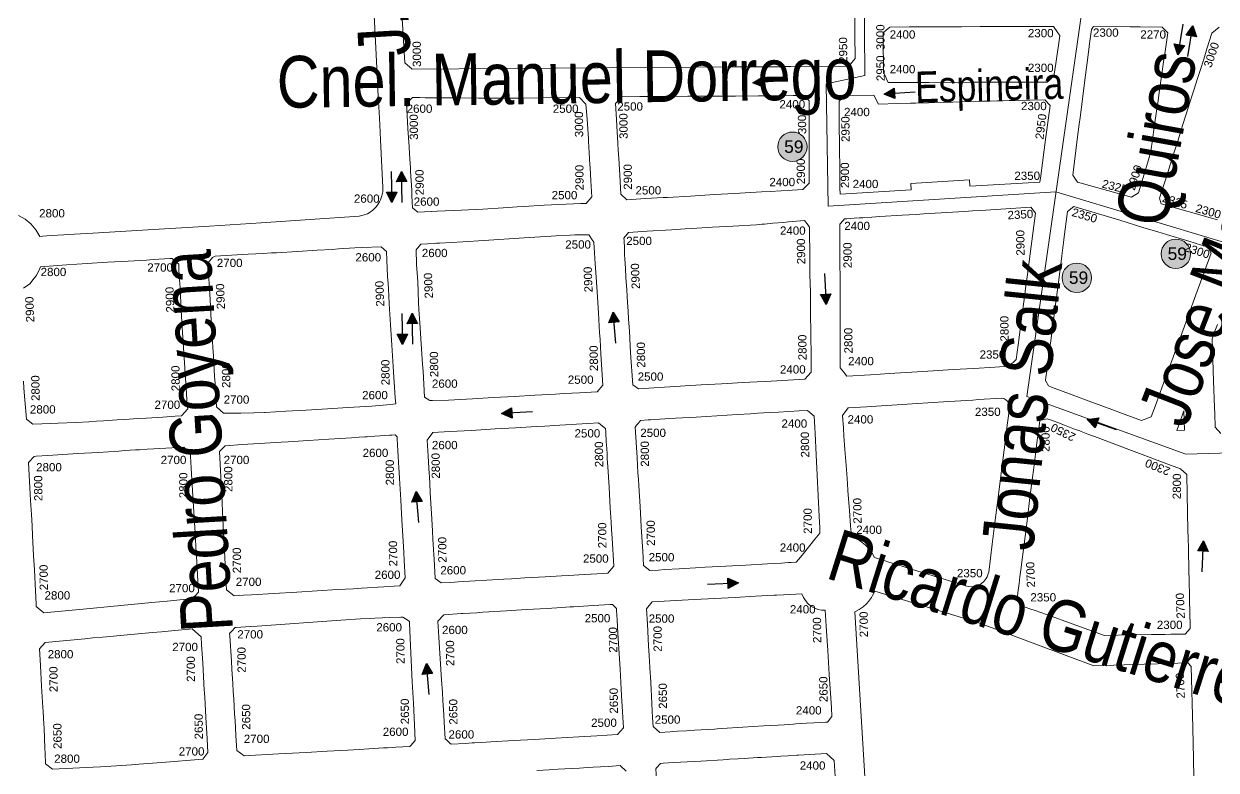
# Model space of a CAD drawing. Header units: millimetres. Extents: x 11558 to 23675, y 49449 to 61482.
# Drawn here: x 18249 to 18825, y 56551 to 56912 of the extents above; entities that cross this region are included whole.
import ezdxf

# ---------------------------------------------------------------- set-up
doc = ezdxf.new("R2010")
doc.units = ezdxf.units.MM
for name, color, linetype in [('0. plano base - nombres calles', 22, 'Continuous'), ('0. Plano Base - PLANO', 254, 'Continuous'), ('0. Plano base - sentido calles', 253, 'Continuous'), ('7. puesta en valor CC la lucila', 212, 'Continuous'), ('numeración', 7, 'Continuous')]:
    doc.layers.add(name, color=color, linetype=linetype)
for name, color, linetype, true_color in [('Linea 59 Por Barrio Golf IDA', 7, 'Continuous', 0x007038), ('Linea 59 Por Barrio Golf VUELTA', 7, 'Continuous', 0xffd147), ('Linea 59 Por la Lucila IDA', 7, 'Continuous', 0x007038), ('Linea 59 Por la Lucila VUELTA', 7, 'Continuous', 0xffc20a)]:
    doc.layers.add(name, color=color, linetype=linetype, true_color=true_color)
doc.layers.get('7. puesta en valor CC la lucila').off()
doc.styles.get("Standard").update_dxf_attribs({"font": 'arial.ttf'})

# ---------------------------------------------------------------- blocks, each defined once
blk = doc.blocks.new('MANZANAS')
at = {"layer": '0. Plano Base - PLANO', "color": 0, "linetype": 'Continuous', "lineweight": 5}
for points in [[(5637669.23, 6180247.37), (5637641.52, 6180241.75), (5637639.56, 6180243.89), (5637639.03, 6180246.93), (5637637.72, 6180254.5), (5637636.32, 6180262.57), (5637635.42, 6180267.73), (5637634.71, 6180271.85), (5637633.19, 6180280.57), (5637631.67, 6180289.35), (5637630.72, 6180294.8), (5637630.13, 6180298.21), (5637629.29, 6180303.04), (5637628.5, 6180307.56), (5637627.52, 6180313.23), (5637627.02, 6180316.08), (5637626.62, 6180318.41), (5637625.27, 6180326.21), (5637627.02, 6180330.34)], [(5637456.16, 6180277.39), (5637472.45, 6180246.21), (5637477.84, 6180235.9), (5637476.95, 6180231.12), (5637452.08, 6180218), (5637448.68, 6180216.23), (5637448.54, 6180216.15), (5637435.02, 6180209.02), (5637429.39, 6180206.05), (5637369.82, 6180174.6), (5637290.33, 6180132.66), (5637285.79, 6180133.67), (5637252.71, 6180189)], [(5637718.23, 6180156.55), (5637714.42, 6180158.05), (5637711.26, 6180163.63), (5637709.72, 6180166.35), (5637703.4, 6180177.53), (5637693.35, 6180195.28), (5637692.92, 6180199.16), (5637692.55, 6180202.51)], [(5637239.42, 6180185.75), (5637274.91, 6180125.25), (5637281.93, 6180113.27), (5637285.82, 6180106.65), (5637287.1, 6180104.47), (5637292.51, 6180095.25), (5637304.14, 6180075.42), (5637305.03, 6180073.54), (5637305.63, 6180071.54), (5637305.91, 6180069.48), (5637305.93, 6180068.44), (5637305.73, 6180066.37), (5637305.51, 6180065.35), (5637304.84, 6180063.38), (5637303.88, 6180061.53), (5637303.3, 6180060.67), (5637301.94, 6180059.09), (5637300.36, 6180057.74), (5637259.79, 6180033.07), (5637238.39, 6180020.08), (5637212.83, 6180004.82), (5637210.62, 6180003.51), (5637189.89, 6179991.13), (5637187.34, 6179989.6), (5637179.84, 6179985.13), (5637177.85, 6179983.94), (5637172.76, 6179980.9), (5637170.75, 6179979.7), (5637169.15, 6179978.75), (5637167.87, 6179977.98), (5637164.77, 6179979.95), (5637162.43, 6179980.89), (5637161.35, 6179981.33), (5637157.75, 6179982.05), (5637154.07, 6179982.11)], [(5637665.19, 6179891.37), (5637601.01, 6179998.54), (5637602.35, 6180000.52), (5637602.93, 6180001.57), (5637603.44, 6180002.65), (5637604.25, 6180004.89), (5637604.55, 6180006.05), (5637604.92, 6180008.41), (5637605, 6180009.6), (5637604.93, 6180011.99), (5637656.12, 6180021.38), (5637715.51, 6180028.77), (5637736.65, 6180040.61), (5637742.36, 6180043.81), (5637755.16, 6180050.98), (5637757.43, 6180050.09), (5637771.72, 6180024.19), (5637778.99, 6180011.01), (5637783.38, 6180003.05)], [(5637172.49, 6179952.2), (5637174.15, 6179955.47), (5637174.79, 6179958.72), (5637174.83, 6179958.95), (5637175.03, 6179959.95), (5637175.09, 6179960.66), (5637175.23, 6179962.31), (5637175.04, 6179965.07), (5637185.64, 6179971.69), (5637194.21, 6179976.85), (5637202.75, 6179981.96), (5637211.27, 6179987.05), (5637218.93, 6179991.63), (5637221.73, 6179993.3), (5637228.82, 6179997.54), (5637229.56, 6179997.98), (5637233.67, 6179996.98), (5637234.99, 6179994.75), (5637236.32, 6179992.49), (5637237.72, 6179990.11), (5637238.17, 6179989.34), (5637241.39, 6179983.88), (5637246.53, 6179975.28), (5637251.77, 6179966.57), (5637256.87, 6179958.08), (5637261.92, 6179949.68), (5637264.39, 6179945.6), (5637268.8, 6179938.29), (5637269.78, 6179936.95), (5637268.71, 6179932.64), (5637265.97, 6179930.99), (5637260.89, 6179927.93), (5637253.96, 6179923.75), (5637250.54, 6179921.7), (5637245.19, 6179918.47), (5637242.03, 6179916.56), (5637236.28, 6179913.1), (5637233.38, 6179911.35), (5637230.23, 6179909.46), (5637224.83, 6179906.23), (5637217.45, 6179901.99), (5637214.39, 6179900.24), (5637206.76, 6179895.87), (5637202.87, 6179896.69), (5637194.95, 6179909.36), (5637193.16, 6179912.29)], [(5637554.56, 6179880.37), (5637550.62, 6179886.96), (5637550.76, 6179887.57), (5637551.4, 6179890.34), (5637552.53, 6179891.01), (5637556.97, 6179893.67), (5637559.68, 6179895.29), (5637568.23, 6179900.4), (5637577.53, 6179905.96), (5637579.19, 6179906.95), (5637580.1, 6179907.49), (5637583.72, 6179909.65), (5637586.23, 6179911.16), (5637591.69, 6179914.42), (5637593.37, 6179915.43), (5637595.48, 6179916.69), (5637599.91, 6179919.33), (5637601.46, 6179920.26), (5637604.27, 6179921.94), (5637608.11, 6179924.24), (5637608.73, 6179924.61), (5637620.35, 6179931.55), (5637625.28, 6179930.38), (5637635.83, 6179912.64)], [(5637499.94, 6179859.78), (5637505.1, 6179862.85), (5637508.87, 6179865.09), (5637511.6, 6179866.72), (5637517.74, 6179870.36), (5637521.07, 6179872.35), (5637523.4, 6179873.73), (5637526.5, 6179875.57), (5637529.75, 6179877.51), (5637534.67, 6179880.44), (5637538.52, 6179879.38)]]:
    blk.add_lwpolyline(points, dxfattribs=at)
for points in [[(5637627.33, 6180238.03), (5637600.83, 6180232.4), (5637597.2, 6180234.29), (5637590.76, 6180251.85), (5637588.62, 6180257.69), (5637587.54, 6180260.65), (5637584.47, 6180269.02), (5637581.29, 6180277.69), (5637578.31, 6180285.82), (5637576.14, 6180291.75), (5637575.13, 6180294.49), (5637572.77, 6180300.93), (5637573, 6180302.71), (5637588.76, 6180310.69), (5637593.13, 6180312.91), (5637602.64, 6180317.73), (5637606.23, 6180316.52), (5637609.6, 6180306.88), (5637610.52, 6180304.25), (5637612.47, 6180298.68), (5637615.49, 6180290.04), (5637617.11, 6180285.41), (5637618.51, 6180281.43), (5637621.45, 6180273.02), (5637623.5, 6180267.17), (5637625.28, 6180262.07), (5637625.56, 6180261.28), (5637626.23, 6180257.81), (5637629.38, 6180241.47)], [(5637515.01, 6180242.15), (5637497.47, 6180232.97), (5637493.15, 6180236.34), (5637491.3, 6180239.81), (5637487.09, 6180247.7), (5637484.21, 6180253.09), (5637484.92, 6180254.92), (5637485.74, 6180257.04), (5637494.07, 6180261.42), (5637497.39, 6180263.16), (5637500.5, 6180264.79), (5637508.52, 6180269.01), (5637513.77, 6180271.76), (5637516.51, 6180273.2), (5637524.44, 6180277.37), (5637532.28, 6180281.49), (5637535.45, 6180283.15), (5637538.6, 6180284.81), (5637540.08, 6180285.58), (5637545.88, 6180288.63), (5637547.37, 6180289.41), (5637555.75, 6180293.81), (5637557.34, 6180292.99), (5637557.51, 6180292.91), (5637559.13, 6180292.07), (5637560.64, 6180291.28), (5637562.18, 6180286.72), (5637563.16, 6180283.84), (5637564.98, 6180278.45), (5637566.96, 6180272.59), (5637566.71, 6180271.88), (5637566.25, 6180270.58), (5637565.55, 6180268.6), (5637550.87, 6180260.92), (5637538.02, 6180254.19), (5637535.23, 6180252.73), (5637532.77, 6180251.45)], [(5637582.23, 6180222.61), (5637555.58, 6180206.64), (5637553.94, 6180209.34), (5637529.6, 6180194.61), (5637531.16, 6180192), (5637504.1, 6180175.78), (5637501.65, 6180174.31), (5637500.18, 6180177.06), (5637498.69, 6180179.85), (5637495.17, 6180186.45), (5637491.83, 6180192.72), (5637488.86, 6180198.28), (5637487.53, 6180200.77), (5637484.74, 6180206), (5637483.27, 6180208.75), (5637480.51, 6180213.94), (5637481.29, 6180216.64), (5637481.61, 6180217.71), (5637494.04, 6180224.29), (5637498.07, 6180221.53), (5637506.08, 6180225.97), (5637511.55, 6180228.99), (5637513.73, 6180230.2), (5637519.27, 6180233.26), (5637521.8, 6180234.66), (5637529.5, 6180238.92), (5637537.01, 6180243.08), (5637542.55, 6180246.14), (5637545.35, 6180247.69), (5637548.4, 6180249.38), (5637550.72, 6180250.66), (5637553.38, 6180252.14), (5637555.89, 6180253.52), (5637568.41, 6180260.44), (5637571.95, 6180259.21), (5637574.03, 6180253.48), (5637577.19, 6180244.74), (5637583.66, 6180226.89), (5637584.68, 6180224.08)], [(5637635.29, 6180138.81), (5637633.72, 6180138.62), (5637631.28, 6180140.25), (5637630.72, 6180141.77), (5637629.78, 6180144.35), (5637628.51, 6180147.83), (5637625.04, 6180157.31), (5637622.47, 6180164.35), (5637621.66, 6180166.59), (5637618.16, 6180176.17), (5637614.81, 6180185.33), (5637611.36, 6180194.77), (5637610.44, 6180197.29), (5637607.79, 6180204.56), (5637606.82, 6180207.22), (5637603.02, 6180217.61), (5637604.59, 6180221.2), (5637627.43, 6180225.46), (5637638.93, 6180227.6), (5637646.35, 6180228.98), (5637650.64, 6180229.78), (5637661.71, 6180231.85), (5637671.16, 6180233.61), (5637673.95, 6180231.69), (5637676.67, 6180210.53), (5637679.21, 6180190.73), (5637680.45, 6180181.11), (5637680.82, 6180178.18), (5637681.74, 6180171.02), (5637683.32, 6180158.7), (5637683.75, 6180155.39), (5637684.68, 6180148.18), (5637681.34, 6180144.43), (5637672.39, 6180143.34), (5637666.24, 6180142.58), (5637655.95, 6180141.33), (5637645.88, 6180140.1)], [(5637419.16, 6180129.05), (5637411.5, 6180124.48), (5637407.68, 6180125.48), (5637402.91, 6180133.46), (5637398.72, 6180140.48), (5637396.8, 6180143.68), (5637395, 6180146.7), (5637390.77, 6180153.77), (5637389.05, 6180156.66), (5637385.12, 6180163.23), (5637386.42, 6180167.53), (5637394.03, 6180171.54), (5637404.03, 6180176.82), (5637414.59, 6180182.39), (5637424.56, 6180187.64), (5637434.9, 6180193.1), (5637444.86, 6180198.35), (5637449.35, 6180200.72), (5637450.61, 6180201.38), (5637454.56, 6180203.46), (5637455.71, 6180204.07), (5637459.66, 6180206.15), (5637464.23, 6180208.56), (5637467.61, 6180207.54), (5637472.04, 6180198.95), (5637477.2, 6180188.95), (5637478.41, 6180186.61), (5637480.55, 6180182.49), (5637482.33, 6180179.08), (5637485.93, 6180172.16), (5637484.64, 6180168.02), (5637480.17, 6180165.36), (5637471.01, 6180159.91), (5637467.47, 6180157.8), (5637456.23, 6180151.11), (5637447.87, 6180146.14), (5637438.01, 6180140.26), (5637428.39, 6180134.54), (5637426.61, 6180133.48)], [(5637554.96, 6180103.79), (5637545.08, 6180097.87), (5637542.65, 6180098.99), (5637540.42, 6180100.01), (5637536.41, 6180107.68), (5637530.33, 6180119.3), (5637528, 6180123.76), (5637525.73, 6180128.09), (5637521.05, 6180137.03), (5637516.39, 6180145.92), (5637513.45, 6180151.56), (5637511.74, 6180154.82), (5637508.26, 6180161.46), (5637508.81, 6180163.74), (5637509.06, 6180164.77), (5637509.97, 6180165.32), (5637513.08, 6180167.19), (5637515.32, 6180168.53), (5637516.65, 6180169.33), (5637520.43, 6180171.6), (5637523.73, 6180173.58), (5637533.03, 6180179.18), (5637538.77, 6180182.62), (5637541.84, 6180184.47), (5637558.9, 6180194.72), (5637562.14, 6180196.66), (5637567.75, 6180200.04), (5637576.05, 6180205.03), (5637586.31, 6180211.19), (5637589.74, 6180209.8), (5637596.5, 6180191.07), (5637599.9, 6180181.64), (5637601.78, 6180176.42), (5637603.63, 6180171.31), (5637607.19, 6180161.42), (5637610.29, 6180152.84), (5637613.94, 6180142.73), (5637612.5, 6180138.29), (5637606.56, 6180134.73), (5637597.81, 6180129.48), (5637589.16, 6180124.3), (5637580.87, 6180119.33), (5637572.09, 6180114.06), (5637562.7, 6180108.43), (5637558.97, 6180106.2)], [(5637327.36, 6180074.18), (5637324.67, 6180072.61), (5637321.27, 6180073.27), (5637318.43, 6180078.28), (5637317.21, 6180080.45), (5637314.75, 6180084.64), (5637312.5, 6180088.36), (5637311.59, 6180089.87), (5637308.17, 6180095.53), (5637306.22, 6180098.76), (5637301.8, 6180106.08), (5637300.05, 6180108.99), (5637295.64, 6180116.59), (5637296.83, 6180120.47), (5637300.03, 6180122.13), (5637302.2, 6180123.24), (5637305.43, 6180124.9), (5637308.24, 6180126.34), (5637313.63, 6180129.06), (5637316.38, 6180130.44), (5637325.24, 6180135.01), (5637328.27, 6180136.58), (5637331.11, 6180138.05), (5637333.83, 6180139.46), (5637342.86, 6180144.15), (5637352.05, 6180149.05), (5637368.42, 6180157.81), (5637372.55, 6180156.35), (5637376.43, 6180150.19), (5637377.72, 6180148.13), (5637381.41, 6180141.98), (5637382.42, 6180140.29), (5637383.04, 6180139.25), (5637383.65, 6180138.23), (5637384.67, 6180136.53), (5637386.56, 6180133.37), (5637387.66, 6180131.54), (5637388.65, 6180129.89), (5637391.81, 6180124.62), (5637395.79, 6180117.98), (5637394.85, 6180113.84), (5637392.56, 6180112.51), (5637377.2, 6180103.63), (5637368.86, 6180098.66), (5637366.04, 6180096.97), (5637360.28, 6180093.49), (5637351.73, 6180088.34), (5637342.94, 6180083.2), (5637332.76, 6180077.3), (5637330.28, 6180075.87)], [(5637697.33, 6180158.11), (5637701.91, 6180149.92), (5637698.62, 6180148.08)], [(5637475.86, 6180056.49), (5637458.6, 6180045.96), (5637455.2, 6180046.41), (5637447.15, 6180059.61), (5637441.84, 6180068.63), (5637438.73, 6180073.78), (5637436.81, 6180076.95), (5637434.66, 6180080.49), (5637431.49, 6180085.75), (5637428.34, 6180090.99), (5637426.1, 6180094.72), (5637423.77, 6180098.6), (5637422.76, 6180100.37), (5637421.21, 6180103.09), (5637419.37, 6180106.3), (5637419.31, 6180106.42), (5637418.78, 6180107.34), (5637419.44, 6180110.84), (5637427.23, 6180115.5), (5637437.36, 6180121.57), (5637442.94, 6180124.91), (5637445.67, 6180126.54), (5637454.39, 6180131.75), (5637462.73, 6180136.72), (5637472.6, 6180142.63), (5637474.76, 6180144), (5637475.85, 6180144.69), (5637479.38, 6180146.93), (5637483.77, 6180149.71), (5637485.7, 6180150.93), (5637492.3, 6180155.1), (5637494.81, 6180153.98), (5637495.9, 6180153.49), (5637496.08, 6180153.15), (5637498.37, 6180148.8), (5637500.63, 6180144.5), (5637505.83, 6180134.6), (5637506.65, 6180133.12), (5637510.64, 6180125.9), (5637513.74, 6180120.1), (5637515.37, 6180117.06), (5637520.2, 6180108), (5637525.41, 6180098.25), (5637528.94, 6180091.64), (5637527.64, 6180087.24), (5637511.32, 6180077.49), (5637507.96, 6180075.49), (5637501.83, 6180071.84), (5637495.54, 6180068.13), (5637493.02, 6180066.63), (5637484.56, 6180061.64), (5637477.94, 6180057.72)], [(5637675.32, 6180038.95), (5637671.6, 6180038.44), (5637667.58, 6180040.67), (5637666.29, 6180044.18), (5637665.13, 6180047.33), (5637663.98, 6180050.44), (5637662.81, 6180053.61), (5637661.05, 6180058.39), (5637657.2, 6180068.82), (5637654.13, 6180077.16), (5637650.64, 6180086.63), (5637647.26, 6180095.81), (5637646.06, 6180099.07), (5637642.9, 6180107.64), (5637641.43, 6180111.61), (5637640.57, 6180113.96), (5637639.97, 6180115.6), (5637637.67, 6180121.84), (5637639.26, 6180123.21), (5637640.48, 6180124.27), (5637642.62, 6180124.52), (5637646.33, 6180124.97), (5637649.33, 6180125.33), (5637654.53, 6180125.95), (5637657.2, 6180126.27), (5637657.9, 6180126.35), (5637661.34, 6180126.77), (5637666.53, 6180127.39), (5637672.34, 6180128.08), (5637682.3, 6180129.28), (5637691.88, 6180130.43), (5637701.86, 6180131.62), (5637708.76, 6180132.45), (5637712.7, 6180131.45), (5637717.34, 6180123), (5637721.51, 6180115.41), (5637725.76, 6180107.66), (5637727.33, 6180104.8), (5637730, 6180099.94), (5637732.26, 6180095.81), (5637732.94, 6180094.57), (5637734.09, 6180092.48), (5637738.2, 6180084.99), (5637740.2, 6180081.36), (5637742.44, 6180077.27), (5637744.24, 6180074), (5637748.55, 6180066.14), (5637747.53, 6180062.65), (5637741.55, 6180059.42), (5637739.12, 6180058.11), (5637733.27, 6180054.95), (5637724.97, 6180050.47), (5637713.3, 6180044.17), (5637703.03, 6180042.72), (5637694.99, 6180041.63), (5637686.62, 6180040.49), (5637678, 6180039.31)], [(5637623.95, 6180031.05), (5637619, 6180030.16), (5637608.48, 6180028.25), (5637604.57, 6180027.54), (5637602.71, 6180027.2), (5637600.79, 6180026.86), (5637597.36, 6180026.23), (5637597.25, 6180026.32), (5637595.29, 6180027.65), (5637594.02, 6180028.33), (5637592.7, 6180028.92), (5637591.35, 6180029.39), (5637590.75, 6180029.56), (5637590.2, 6180029.71), (5637589.96, 6180029.77), (5637588.55, 6180030.04), (5637587.12, 6180030.21), (5637585.68, 6180030.26), (5637583.64, 6180030.14), (5637582.82, 6180030.04), (5637581.7, 6180031.84), (5637580.05, 6180034.49), (5637576.12, 6180040.8), (5637571.06, 6180049.02), (5637569.27, 6180051.92), (5637565.7, 6180057.72), (5637560.61, 6180065.99), (5637557.2, 6180071.54), (5637555.2, 6180074.78), (5637551.99, 6180080), (5637552.78, 6180084.57), (5637560.29, 6180089.1), (5637562.26, 6180090.28), (5637568.71, 6180094.17), (5637577.24, 6180099.32), (5637585.75, 6180104.45), (5637594.47, 6180109.7), (5637604.45, 6180115.71), (5637606.82, 6180117.14), (5637616.33, 6180122.86), (5637617.41, 6180123.19), (5637618.54, 6180123.21), (5637619.64, 6180122.92), (5637620.14, 6180122.66), (5637621.02, 6180121.95), (5637621.38, 6180121.51), (5637621.89, 6180120.51), (5637623.64, 6180115.77), (5637624.8, 6180112.63), (5637627.15, 6180106.24), (5637627.25, 6180105.98), (5637630.72, 6180096.55), (5637631.99, 6180093.11), (5637634.22, 6180087.04), (5637635.63, 6180083.22), (5637637.81, 6180077.33), (5637641.26, 6180067.95), (5637644.84, 6180058.24), (5637649.54, 6180045.48), (5637649.75, 6180044.68), (5637649.93, 6180043.04), (5637649.9, 6180042.21), (5637649.61, 6180040.58), (5637649.01, 6180039.04), (5637648.12, 6180037.65), (5637646.98, 6180036.44), (5637645.64, 6180035.48), (5637644.13, 6180034.79), (5637643.33, 6180034.56), (5637636.8, 6180033.38), (5637629.95, 6180032.14), (5637629.71, 6180032.1)], [(5637372.87, 6179995.2), (5637371.68, 6179994.55), (5637368.7, 6179994.77), (5637362.26, 6180005.65), (5637360.51, 6180008.51), (5637355.34, 6180016.95), (5637350.09, 6180025.52), (5637346.74, 6180031.17), (5637345.02, 6180034.09), (5637340.02, 6180042.81), (5637335.67, 6180049.88), (5637335.62, 6180049.97), (5637332.2, 6180056.09), (5637333.01, 6180059.45), (5637338.55, 6180062.8), (5637339.52, 6180063.38), (5637340.75, 6180064.13), (5637350.5, 6180069.89), (5637359.29, 6180075.12), (5637375.97, 6180085.21), (5637384.82, 6180090.55), (5637387.17, 6180091.97), (5637389.05, 6180093.11), (5637395.07, 6180096.73), (5637396.95, 6180097.74), (5637402.25, 6180100.56), (5637403.01, 6180100.97), (5637403.19, 6180100.87), (5637405.54, 6180099.63), (5637406.8, 6180098.96), (5637406.93, 6180098.75), (5637409.42, 6180094.6), (5637409.48, 6180094.5), (5637410.76, 6180092.38), (5637412.18, 6180090.02), (5637414.38, 6180086.36), (5637419.23, 6180078.29), (5637424.4, 6180069.71), (5637429.39, 6180061.41), (5637431.02, 6180058.7), (5637431.11, 6180058.55), (5637434.76, 6180052.48), (5637442.47, 6180039.66), (5637441.53, 6180035.58), (5637434.19, 6180031.22), (5637427.7, 6180027.37), (5637424.16, 6180025.27), (5637415.58, 6180020.18), (5637407.09, 6180015.14), (5637398.33, 6180009.94), (5637389.63, 6180004.78), (5637379.56, 6179998.84)], [(5637507.43, 6179972.78), (5637503.83, 6179970.64), (5637500.08, 6179971.5), (5637496.48, 6179977.49), (5637494.27, 6179981.17), (5637492.89, 6179983.48), (5637490.47, 6179987.5), (5637485.4, 6179995.95), (5637480.3, 6180004.46), (5637478.59, 6180007.31), (5637477.04, 6180009.9), (5637475.2, 6180012.96), (5637473.25, 6180016.21), (5637465.69, 6180028.81), (5637465.91, 6180029.96), (5637465.99, 6180030.4), (5637466.07, 6180030.83), (5637466.3, 6180032.03), (5637466.47, 6180032.95), (5637469.68, 6180034.87), (5637470.59, 6180035.41), (5637472.44, 6180036.52), (5637478.59, 6180040.2), (5637481.05, 6180041.67), (5637489.61, 6180046.79), (5637498.14, 6180051.9), (5637506.77, 6180057.06), (5637512.16, 6180060.28), (5637515.16, 6180062.08), (5637519.84, 6180064.88), (5637523.74, 6180067.21), (5637532.3, 6180072.33), (5637535.86, 6180074.46), (5637539.92, 6180073.46), (5637542.77, 6180068.62), (5637544.18, 6180066.24), (5637549.42, 6180057.33), (5637554.41, 6180048.88), (5637564.5, 6180031.56), (5637567.28, 6180026.74), (5637568.5, 6180024.49), (5637567.73, 6180020.83), (5637565.9, 6180012.2), (5637565.17, 6180008.75), (5637564.77, 6180006.81), (5637562.71, 6180005.59), (5637561.44, 6180004.84), (5637558.68, 6180003.21), (5637552.87, 6179999.76), (5637543.77, 6179994.36), (5637535.49, 6179989.45), (5637526.92, 6179984.37), (5637522.91, 6179981.99), (5637518.26, 6179979.23), (5637516.04, 6179977.91), (5637510.17, 6179974.42)], [(5637293.48, 6179947.08), (5637286, 6179943.08), (5637281.64, 6179944.28), (5637275.85, 6179953.91), (5637274.04, 6179956.93), (5637270.65, 6179962.6), (5637268.98, 6179965.39), (5637266.9, 6179968.87), (5637263.85, 6179973.96), (5637258.75, 6179982.51), (5637254.9, 6179989.02), (5637253.66, 6179991.11), (5637251.28, 6179995.12), (5637249.63, 6179997.92), (5637246.06, 6180003.94), (5637245.99, 6180004.07), (5637246.67, 6180007.34), (5637247.55, 6180008.59), (5637254.35, 6180012.61), (5637261.26, 6180016.71), (5637264.41, 6180018.57), (5637267.5, 6180020.42), (5637271, 6180022.5), (5637272.98, 6180023.68), (5637281.7, 6180028.91), (5637289.96, 6180033.85), (5637296.1, 6180037.52), (5637298.82, 6180039.15), (5637305.58, 6180043.2), (5637308.7, 6180045.02), (5637316.52, 6180049.58), (5637319.91, 6180048.7), (5637321.98, 6180045), (5637325.97, 6180038.34), (5637327.77, 6180035.32), (5637329.06, 6180033.16), (5637332.74, 6180027.02), (5637337.97, 6180018.27), (5637343.14, 6180009.72), (5637348.43, 6180000.96), (5637356.26, 6179988.01), (5637357.84, 6179985.42), (5637355.74, 6179984.06), (5637348.13, 6179979.13), (5637338.08, 6179973.16), (5637329.72, 6179968.2), (5637320.8, 6179962.9), (5637312.32, 6179957.86), (5637303.77, 6179952.78), (5637303.46, 6179952.59), (5637298.91, 6179949.98)], [(5637421.22, 6179921.23), (5637417.24, 6179918.85), (5637413.67, 6179919.48), (5637413.57, 6179919.65), (5637408.87, 6179927.54), (5637407.83, 6179929.27), (5637405.15, 6179933.76), (5637403.9, 6179935.85), (5637401.92, 6179939.17), (5637398.87, 6179944.29), (5637393.73, 6179952.89), (5637392.33, 6179955.24), (5637390.17, 6179958.86), (5637388.57, 6179961.55), (5637387.6, 6179963.17), (5637386.35, 6179965.27), (5637384.73, 6179967.97), (5637383.37, 6179970.26), (5637379.39, 6179976.93), (5637380.19, 6179981.44), (5637387.21, 6179985.63), (5637396.28, 6179991.04), (5637406.02, 6179996.86), (5637414.51, 6180001.93), (5637423.22, 6180007.13), (5637426.64, 6180009.17), (5637432.89, 6180012.9), (5637442.26, 6180018.5), (5637444.69, 6180019.95), (5637448.99, 6180022.52), (5637451.48, 6180022.01), (5637453.25, 6180021.64), (5637454.14, 6180020.16), (5637456.53, 6180016.17), (5637458.2, 6180013.39), (5637459.58, 6180011.08), (5637460.36, 6180009.78), (5637460.72, 6180009.18), (5637462.79, 6180005.72), (5637467.83, 6179997.31), (5637473.05, 6179988.61), (5637476.53, 6179982.81), (5637478.3, 6179979.84), (5637478.39, 6179979.71), (5637480.56, 6179976.08), (5637487.49, 6179964.51), (5637486.46, 6179960.24), (5637479.5, 6179956.08), (5637479.41, 6179956.03), (5637476.57, 6179954.33), (5637474.37, 6179953.01), (5637470.27, 6179950.56), (5637467.22, 6179948.74), (5637460.46, 6179944.69), (5637451.99, 6179939.63), (5637448.38, 6179937.47), (5637446.43, 6179936.3), (5637443.18, 6179934.36), (5637424.24, 6179923.04)], [(5637580.83, 6179991.32), (5637582.68, 6179991.22), (5637584.53, 6179991.42), (5637586.31, 6179991.92), (5637587.99, 6179992.7), (5637591.95, 6179986.12), (5637598.02, 6179976.02), (5637603.99, 6179966.1), (5637609.94, 6179956.19), (5637612.31, 6179952.26), (5637614.45, 6179948.68), (5637613.78, 6179945.29), (5637612.92, 6179944.77), (5637610.95, 6179943.58), (5637608.19, 6179941.93), (5637605.14, 6179940.1), (5637600.74, 6179937.45), (5637599.67, 6179936.81), (5637595.85, 6179934.52), (5637593.32, 6179932.99), (5637587.21, 6179929.32), (5637578.71, 6179924.22), (5637570, 6179918.99), (5637568.02, 6179917.8), (5637566.86, 6179917.1), (5637561.45, 6179913.85), (5637558.59, 6179912.13), (5637556.59, 6179910.93), (5637555.35, 6179910.18), (5637551.61, 6179907.94), (5637549.28, 6179906.54), (5637548.56, 6179906.11), (5637544.17, 6179903.47), (5637540.03, 6179904.56), (5637537.82, 6179908.3), (5637536.22, 6179911), (5637532.56, 6179917.19), (5637530.89, 6179919.99), (5637527.75, 6179925.3), (5637526.88, 6179926.76), (5637525.47, 6179929.14), (5637522.5, 6179934.15), (5637520.19, 6179938.05), (5637514.81, 6179947.13), (5637511.03, 6179953.52), (5637511.93, 6179957.81), (5637529.35, 6179968.08), (5637535.18, 6179971.51), (5637537.85, 6179973.09), (5637546.46, 6179978.16), (5637554.92, 6179983.15), (5637562.66, 6179987.71), (5637563.71, 6179988.33), (5637566.58, 6179990.02), (5637574.3, 6179994.57), (5637575.71, 6179993.37), (5637577.29, 6179992.41), (5637579.02, 6179991.72)], [(5637335.21, 6179869.55), (5637331.28, 6179867.2), (5637326.67, 6179868.11), (5637325.42, 6179870.25), (5637322.92, 6179874.5), (5637320.59, 6179878.48), (5637318.7, 6179881.7), (5637317.32, 6179884.05), (5637309.39, 6179897.55), (5637307.62, 6179900.57), (5637305.32, 6179904.49), (5637302.15, 6179909.88), (5637292.8, 6179925.82), (5637294.05, 6179929.56), (5637301.08, 6179933.8), (5637310.49, 6179939.48), (5637317.28, 6179943.58), (5637320.09, 6179945.27), (5637328.39, 6179950.28), (5637337.02, 6179955.49), (5637346.33, 6179961.11), (5637349.61, 6179963.09), (5637351.88, 6179964.46), (5637352.87, 6179965.05), (5637356, 6179966.94), (5637358.32, 6179968.34), (5637362.19, 6179970.68), (5637363.13, 6179971.24), (5637364.47, 6179972.05), (5637365.81, 6179971.62), (5637366.28, 6179970.82), (5637369.22, 6179965.87), (5637370.64, 6179963.5), (5637372.16, 6179960.94), (5637373.41, 6179958.83), (5637374.51, 6179956.98), (5637376.12, 6179954.28), (5637381.32, 6179945.54), (5637386.35, 6179937.09), (5637391.59, 6179928.27), (5637394.36, 6179923.61), (5637396.38, 6179920.22), (5637400.67, 6179913.01), (5637400.15, 6179908.36), (5637397.78, 6179906.94), (5637393.43, 6179904.34), (5637384.2, 6179898.83), (5637380.86, 6179896.83), (5637374.28, 6179892.9), (5637365.81, 6179887.84), (5637357.39, 6179882.8), (5637347.76, 6179877.05), (5637338.47, 6179871.49)], [(5637463.28, 6179855.48), (5637457.33, 6179851.94), (5637456.56, 6179852.14), (5637454.39, 6179852.73), (5637453.67, 6179852.93), (5637449.54, 6179859.79), (5637447.66, 6179862.92), (5637444.09, 6179868.86), (5637442.06, 6179872.23), (5637438.97, 6179877.36), (5637433.72, 6179886.1), (5637428.33, 6179895.05), (5637424.28, 6179901.79), (5637425.37, 6179905.8), (5637432.78, 6179910.25), (5637433.23, 6179910.52), (5637439.04, 6179914.01), (5637441.59, 6179915.54), (5637451.37, 6179921.41), (5637459.72, 6179926.43), (5637468.28, 6179931.56), (5637474.3, 6179935.18), (5637477.79, 6179937.27), (5637477.87, 6179937.32), (5637479.29, 6179938.17), (5637485.51, 6179941.91), (5637487.34, 6179943.01), (5637494.47, 6179947.29), (5637495.41, 6179947.83), (5637496.52, 6179947.49), (5637498.02, 6179946.9), (5637498.46, 6179946.15), (5637500.84, 6179942.18), (5637502.53, 6179939.36), (5637504.24, 6179936.49), (5637507.97, 6179930.26), (5637513.08, 6179921.72), (5637518.03, 6179913.44), (5637519.62, 6179910.79), (5637523.64, 6179904.06), (5637527.68, 6179897.31), (5637526.61, 6179893.17), (5637517.96, 6179888.02), (5637510.44, 6179883.54), (5637500.84, 6179877.83), (5637491.96, 6179872.55), (5637483.5, 6179867.51), (5637473.92, 6179861.81), (5637470.03, 6179859.49), (5637467.05, 6179857.72), (5637466.14, 6179857.18)], [(5637262.24, 6179823.12), (5637253.54, 6179817.48), (5637248.84, 6179818.56), (5637248.15, 6179819.73), (5637244.95, 6179825.16), (5637243.28, 6179827.98), (5637241.64, 6179830.78), (5637239.71, 6179834.05), (5637236.37, 6179839.71), (5637231.41, 6179848.12), (5637229.06, 6179852.12), (5637226.23, 6179856.92), (5637222.79, 6179862.74), (5637221.13, 6179865.57), (5637219.68, 6179868.03), (5637213.48, 6179878.54), (5637214.51, 6179882.45), (5637215.26, 6179882.91), (5637220.14, 6179885.84), (5637222.23, 6179887.1), (5637232.59, 6179893.34), (5637241.02, 6179898.41), (5637249.66, 6179903.61), (5637252.09, 6179905.08), (5637256.55, 6179907.76), (5637258.15, 6179908.73), (5637261.37, 6179910.67), (5637264.13, 6179912.32), (5637276.53, 6179919.74), (5637280.81, 6179918.52), (5637281.54, 6179917.3), (5637284.44, 6179912.43), (5637289.99, 6179903.12), (5637295.38, 6179894.08), (5637300.43, 6179885.6), (5637305.57, 6179876.98), (5637307.52, 6179873.71), (5637310.95, 6179867.96), (5637315.21, 6179860.8), (5637314.11, 6179856.69), (5637310.21, 6179854.17), (5637303.71, 6179849.96), (5637297.51, 6179845.95), (5637289.08, 6179840.49), (5637280.64, 6179835.03), (5637272.34, 6179829.65)], [(5637385.44, 6179809.29), (5637371.22, 6179800.86), (5637366.97, 6179801.47), (5637363.16, 6179807.79), (5637359.43, 6179813.99), (5637357.83, 6179816.65), (5637354.05, 6179822.94), (5637352.18, 6179826.04), (5637350.2, 6179829.33), (5637346.6, 6179835.32), (5637344.63, 6179838.6), (5637338.29, 6179849.13), (5637337.71, 6179850.13), (5637338.05, 6179851.25), (5637338.85, 6179853.86), (5637339.16, 6179854.05), (5637345, 6179857.64), (5637347.91, 6179859.42), (5637382.43, 6179880.47), (5637390.66, 6179885.49), (5637394.82, 6179887.89), (5637396.57, 6179888.9), (5637402.77, 6179892.48), (5637407.51, 6179895.22), (5637408.31, 6179895.68), (5637411.32, 6179895.38), (5637412.14, 6179895.3), (5637412.58, 6179894.52), (5637416.17, 6179888.35), (5637419.82, 6179882.08), (5637421.56, 6179879.1), (5637426.82, 6179870.06), (5637428.11, 6179867.84), (5637432.06, 6179861.06), (5637437.28, 6179852.09), (5637441.08, 6179845.57), (5637441.01, 6179845.27), (5637440.33, 6179842.39), (5637440.18, 6179841.77), (5637434.31, 6179838.29), (5637433.02, 6179837.52), (5637430.81, 6179836.21), (5637429.22, 6179835.27), (5637423.04, 6179831.6), (5637419.09, 6179829.26), (5637414.34, 6179826.44), (5637405.71, 6179821.32), (5637397.07, 6179816.19), (5637388.35, 6179811.02)], [(5637309.03, 6179762.37), (5637292.04, 6179752.46), (5637287.85, 6179753.16), (5637285.29, 6179757.62), (5637284.14, 6179759.62), (5637279.25, 6179768.11), (5637278.24, 6179769.86), (5637275.12, 6179775.09), (5637274.15, 6179776.71), (5637268.81, 6179785.65), (5637263.68, 6179794.23), (5637259.56, 6179801.12), (5637260.54, 6179805.14), (5637276.76, 6179815.53), (5637280.09, 6179817.67), (5637283.96, 6179820.14), (5637285.69, 6179821.25), (5637294.12, 6179826.65), (5637304.39, 6179833.23), (5637308.09, 6179835.6), (5637313.6, 6179839.12), (5637319.38, 6179842.83), (5637320.65, 6179843.64), (5637320.8, 6179843.61), (5637326.26, 6179842.3), (5637328.27, 6179838.93), (5637330.43, 6179835.3), (5637332.78, 6179831.36), (5637336.04, 6179825.91), (5637337.89, 6179822.79), (5637338.18, 6179822.31), (5637341.29, 6179817.1), (5637346.2, 6179808.87), (5637351.55, 6179799.89), (5637354.95, 6179794.2), (5637354.18, 6179790.19), (5637337.34, 6179779.65), (5637327.87, 6179773.73), (5637324.82, 6179771.9), (5637318.64, 6179768.14), (5637312.06, 6179764.13)]]:
    blk.add_lwpolyline(points, close=True, dxfattribs=at)
blk = doc.blocks.new('59 ida')
at = {"layer": 'Linea 59 Por la Lucila IDA', "lineweight": 211, "true_color": 0xededed}
h = blk.add_hatch(color=7, dxfattribs=at)
h.dxf.hatch_style = 1
edge = h.paths.add_edge_path()
edge.add_arc((0, 0), 7.11, 0, 360)
at = {"layer": 'Linea 59 Por la Lucila IDA', "lineweight": 9}
blk.add_circle((0, 0), 7.11, dxfattribs=at)
at = {"layer": 'Linea 59 Por la Lucila IDA', "lineweight": 15, "insert": (-3.84, 3.05), "char_height": 6, "attachment_point": 1}
blk.add_mtext_dynamic_manual_height_columns('59', width=16.4579, gutter_width=12.5, heights=[0], dxfattribs=at)
blk = doc.blocks.new('59')
at = {"layer": 'Linea 59 Por la Lucila VUELTA', "lineweight": 211, "true_color": 0xededed}
h = blk.add_hatch(color=7, dxfattribs=at)
h.dxf.hatch_style = 1
edge = h.paths.add_edge_path()
edge.add_arc((0, 0), 7.11, 0, 360)
at = {"layer": 'Linea 59 Por la Lucila VUELTA', "lineweight": 9}
blk.add_circle((0, 0), 7.11, dxfattribs=at)
at = {"layer": 'Linea 59 Por la Lucila VUELTA', "lineweight": 15, "insert": (-3.99, 3.04), "char_height": 6, "attachment_point": 1}
blk.add_mtext_dynamic_manual_height_columns('59', width=16.4579, gutter_width=12.5, heights=[0], dxfattribs=at)

msp = doc.modelspace()

# ---------------------------------------------------------------- hatches: boundary and pattern name
at = {"layer": '0. Plano base - sentido calles', "linetype": 'Continuous', "lineweight": 25, "ltscale": 2, "true_color": 0x1a1a1a}
h = msp.add_hatch(color=250, dxfattribs=at)
h.dxf.hatch_style = 1
h.paths.add_polyline_path([(18813.76, 56910.68), (18810.48, 56906.15), (18812.95, 56905.75)])
h.paths.add_polyline_path([(18813.76, 56910.68), (18812.95, 56905.75), (18815.42, 56905.34)])
h = msp.add_hatch(color=250, dxfattribs=at)
h.dxf.hatch_style = 1
h.paths.add_polyline_path([(18806.4, 56896.68), (18809.67, 56901.21), (18807.21, 56901.62)])
h.paths.add_polyline_path([(18806.4, 56896.68), (18807.21, 56901.62), (18804.74, 56902.02)])
h = msp.add_hatch(color=250, dxfattribs=at)
h.dxf.hatch_style = 1
h.paths.add_polyline_path([(18601.15, 56883.23), (18606.3, 56881.06), (18606.14, 56883.55)])
h.paths.add_polyline_path([(18601.15, 56883.23), (18606.14, 56883.55), (18605.98, 56886.04)])
h = msp.add_hatch(color=250, dxfattribs=at)
h.dxf.hatch_style = 1
h.paths.add_polyline_path([(18664.61, 56877.71), (18669.76, 56875.54), (18669.6, 56878.04)])
h.paths.add_polyline_path([(18664.61, 56877.71), (18669.6, 56878.04), (18669.44, 56880.53)])
h = msp.add_hatch(color=250, dxfattribs=at)
h.dxf.hatch_style = 1
h.paths.add_polyline_path([(18431.37, 56840.41), (18428.94, 56835.38), (18431.44, 56835.41)])
h.paths.add_polyline_path([(18431.37, 56840.41), (18431.44, 56835.41), (18433.94, 56835.45)])
h = msp.add_hatch(color=250, dxfattribs=at)
h.dxf.hatch_style = 1
h.paths.add_polyline_path([(18426.59, 56825.34), (18429.02, 56830.38), (18426.52, 56830.34)])
h.paths.add_polyline_path([(18426.59, 56825.34), (18426.52, 56830.34), (18424.02, 56830.3)])
h = msp.add_hatch(color=250, dxfattribs=at)
h.dxf.hatch_style = 1
h.paths.add_polyline_path([(18636.52, 56776.1), (18638.73, 56781.24), (18636.24, 56781.09)])
h.paths.add_polyline_path([(18636.52, 56776.1), (18636.24, 56781.09), (18633.74, 56780.95)])
h = msp.add_hatch(color=250, dxfattribs=at)
h.dxf.hatch_style = 1
h.paths.add_polyline_path([(18436.54, 56771.87), (18434.11, 56766.84), (18436.61, 56766.87)])
h.paths.add_polyline_path([(18436.54, 56771.87), (18436.61, 56766.87), (18439.11, 56766.91)])
h = msp.add_hatch(color=250, dxfattribs=at)
h.dxf.hatch_style = 1
h.paths.add_polyline_path([(18533.59, 56772.45), (18531.51, 56767.26), (18534, 56767.47)])
h.paths.add_polyline_path([(18533.59, 56772.45), (18534, 56767.47), (18536.49, 56767.67)])
h = msp.add_hatch(color=250, dxfattribs=at)
h.dxf.hatch_style = 1
h.paths.add_polyline_path([(18431.76, 56756.8), (18434.18, 56761.84), (18431.68, 56761.8)])
h.paths.add_polyline_path([(18431.76, 56756.8), (18431.68, 56761.8), (18429.18, 56761.76)])
h = msp.add_hatch(color=250, dxfattribs=at)
h.dxf.hatch_style = 1
h.paths.add_polyline_path([(18479.62, 56723.51), (18484.75, 56721.27), (18484.62, 56723.77)])
h.paths.add_polyline_path([(18479.62, 56723.51), (18484.62, 56723.77), (18484.49, 56726.26)])
h = msp.add_hatch(color=250, dxfattribs=at)
h.dxf.hatch_style = 1
h.paths.add_polyline_path([(18762.66, 56720.61), (18766.54, 56716.59), (18767.37, 56718.94)])
h.paths.add_polyline_path([(18762.66, 56720.61), (18767.37, 56718.94), (18768.21, 56721.3)])
h = msp.add_hatch(color=250, dxfattribs=at)
h.dxf.hatch_style = 1
h.paths.add_polyline_path([(18438.4, 56685.78), (18436.32, 56680.59), (18438.81, 56680.79)])
h.paths.add_polyline_path([(18438.4, 56685.78), (18438.81, 56680.79), (18441.3, 56681)])
h = msp.add_hatch(color=250, dxfattribs=at)
h.dxf.hatch_style = 1
h.paths.add_polyline_path([(18818.91, 56661.93), (18816.18, 56657.06), (18818.67, 56656.94)])
h.paths.add_polyline_path([(18818.91, 56661.93), (18818.67, 56656.94), (18821.17, 56656.82)])
h = msp.add_hatch(color=250, dxfattribs=at)
h.dxf.hatch_style = 1
h.paths.add_polyline_path([(18594.11, 56641.59), (18589, 56643.87), (18589.11, 56641.37)])
h.paths.add_polyline_path([(18594.11, 56641.59), (18589.11, 56641.37), (18589.22, 56638.88)])
h = msp.add_hatch(color=250, dxfattribs=at)
h.dxf.hatch_style = 1
h.paths.add_polyline_path([(18443.45, 56602.64), (18441.36, 56597.45), (18443.86, 56597.65)])
h.paths.add_polyline_path([(18443.45, 56602.64), (18443.86, 56597.65), (18446.35, 56597.86)])

# ---------------------------------------------------------------- linework, layer by layer
at = {"layer": '0. Plano base - sentido calles', "color": 250, "linetype": 'Continuous', "lineweight": 25, "ltscale": 2, "true_color": 0x1a1a1a}
for points in [[(18808.82, 56911.49), (18806.4, 56896.68), (18804.74, 56902.02), (18809.67, 56901.21), (18806.4, 56896.68)], [(18811.34, 56895.88), (18813.76, 56910.68), (18815.42, 56905.34), (18810.48, 56906.15), (18813.76, 56910.68)], [(18616.12, 56884.2), (18601.15, 56883.23), (18605.98, 56886.04), (18606.3, 56881.06), (18601.15, 56883.23)], [(18679.58, 56878.69), (18664.61, 56877.71), (18669.44, 56880.53), (18669.76, 56875.54), (18664.61, 56877.71)], [(18426.37, 56840.34), (18426.59, 56825.34), (18424.02, 56830.3), (18429.02, 56830.38), (18426.59, 56825.34)], [(18431.59, 56825.41), (18431.37, 56840.41), (18433.94, 56835.45), (18428.94, 56835.38), (18431.37, 56840.41)], [(18635.67, 56791.08), (18636.52, 56776.1), (18633.74, 56780.95), (18638.73, 56781.24), (18636.52, 56776.1)], [(18431.54, 56771.8), (18431.76, 56756.8), (18429.18, 56761.76), (18434.18, 56761.84), (18431.76, 56756.8)], [(18436.76, 56756.87), (18436.54, 56771.87), (18439.11, 56766.91), (18434.11, 56766.84), (18436.54, 56771.87)], [(18534.82, 56757.5), (18533.59, 56772.45), (18536.49, 56767.67), (18531.51, 56767.26), (18533.59, 56772.45)], [(18494.6, 56724.29), (18479.62, 56723.51), (18484.49, 56726.26), (18484.75, 56721.27), (18479.62, 56723.51)], [(18776.81, 56715.62), (18762.66, 56720.61), (18768.21, 56721.3), (18766.54, 56716.59), (18762.66, 56720.61)], [(18439.63, 56670.83), (18438.4, 56685.78), (18441.3, 56681), (18436.32, 56680.59), (18438.4, 56685.78)], [(18818.19, 56646.95), (18818.91, 56661.93), (18821.17, 56656.82), (18816.18, 56657.06), (18818.91, 56661.93)], [(18579.12, 56640.94), (18594.11, 56641.59), (18589.22, 56638.88), (18589, 56643.87), (18594.11, 56641.59)], [(18444.68, 56587.69), (18443.45, 56602.64), (18446.35, 56597.86), (18441.36, 56597.45), (18443.45, 56602.64)]]:
    msp.add_lwpolyline(points, dxfattribs=at)
at = {"layer": 'Linea 59 Por Barrio Golf IDA', "lineweight": 15}
msp.add_lwpolyline([(19486.7, 56723.72), (18810.38, 56703.88), (18733.41, 56731.73), (18760, 56917.62), (18746.38, 57987.23), (17288.61, 57971.93), (17452.71, 57873.56), (17251.63, 57825.71), (17194.87, 57816.96), (17168.92, 57816.96), (17117.99, 57822.91), (16925.91, 57865.43), (16921.78, 57827.32), (17147.09, 57696.76), (17195.39, 57630.33), (17220.54, 57556.01), (17216.89, 57485.71), (17195.1, 57457.39), (16938.3, 57454.72), (16940.6, 57319.1)], dxfattribs=at)
at = {"layer": 'Linea 59 Por Barrio Golf VUELTA', "lineweight": 15}
msp.add_lwpolyline([(17487.16, 57856.59), (18647.9, 57870.22), (18655.24, 56886.64), (18636.48, 56882.65), (18637.52, 56823.54), (18747.54, 56830.54), (18828.98, 56806.05), (19212.49, 56814.29)], dxfattribs=at)

# ---------------------------------------------------------------- block references
at = {"layer": '0. Plano Base - PLANO', "color": 28, "lineweight": 5, "true_color": 0x0d0d0d, "rotation": 332.5463477508169}
msp.add_blockref('MANZANAS', (-7833237.48, -2828296.13), dxfattribs=at)
at = {"layer": '7. puesta en valor CC la lucila', "color": 250, "lineweight": 30, "rotation": 332.5463477508169}
msp.add_blockref('MANZANAS', (-7833237.48, -2828296.13), dxfattribs=at)
at = {"layer": 'Linea 59 Por Barrio Golf IDA', "lineweight": 15}
msp.add_blockref('59 ida', (18757.64, 56789.01), dxfattribs=at)
at = {"layer": 'Linea 59 Por la Lucila VUELTA', "lineweight": 15}
for p in [(18620.21, 56852.3), (18805.5, 56800.6)]:
    msp.add_blockref('59', p, dxfattribs=at)

# ---------------------------------------------------------------- texts
at = {"layer": '0. plano base - nombres calles', "color": 250, "lineweight": 15, "true_color": 0x1a1a1a, "attachment_point": 1}
for s, insert, char_height, rotation in [('{\\fArial Narrow|b0|i0|c0|p34;J. B. Justo}', (18410.76, 56895.22), 25, 93.37295), ('{\\fArial Narrow|b0|i0|c0|p34;Jose María Paz}', (18786.75, 56724.6), 25, 68.84497), ('{\\fArial Narrow|b0|i0|c0|p34;Cnel. Manuel Dorrego}', (18370.85, 56896.02), 25, 0.88852), ('{\\fArial Narrow|b0|i0|c0|p34;Quiros}', (18776.05, 56817.12), 25, 79.75881), ('{\\fArial Narrow|b0|i0|c0|p34;Espineira}', (18679.24, 56888.56), 15, 1.55978), ('{\\fArial Narrow|b0|i0|c0|p34;Pedro Goyena}', (18324.95, 56617.15), 25, 93.3745), ('{\\fArial Narrow|b0|i0|c0|p34;Jonas Salk}', (18711.56, 56659.21), 25, 84.1849), ('{\\fArial Narrow|b0|i0|c0|p34;Ricardo Gutierrez}', (18643.12, 56668.04), 25, 342.55555)]:
    msp.add_mtext_dynamic_manual_height_columns(s, width=329.255, gutter_width=12.5, heights=[0], dxfattribs=dict(at, insert=insert, char_height=char_height, rotation=rotation))
at = {"layer": 'numeración', "color": 251, "true_color": 0x606162, "char_height": 4, "attachment_point": 1}
for s, insert, rotation in [('3000', (18660.78, 56898.96), 90.49835), ('3000', (18436.74, 56890.8), 90.49835), ('2950', (18642.74, 56892.79), 90.49835), ('3000', (18818.8, 56891.44), 71.57035), ('2950', (18660.83, 56883.96), 90.49835), ('3000', (18435.29, 56855.59), 90.49835), ('3000', (18515.11, 56856.88), 90.49835), ('3000', (18536.62, 56856.02), 90.49835), ('3000', (18622.9, 56858.38), 90.49835), ('2950', (18643.88, 56854.55), 90.49835), ('2950', (18737.52, 56856.13), 82.95646), ('2900', (18515.34, 56831.16), 90.49835), ('2900', (18538.69, 56831.49), 90.49835), ('2900', (18622.32, 56834.14), 90.49835), ('2900', (18643.61, 56832.3), 90.49835), ('2900', (18781.74, 56832.06), 72.46245), ('2900', (18438.09, 56828.86), 90.49835), ('2325', (18770.43, 56836.53), 346.02365), ('2325', (18799.75, 56829.69), 342.50175), ('2350', (18724.04, 56821.23), 3.09198), ('2350', (18755.99, 56822.8), 343.53364), ('2300', (18815.8, 56824.74), 343.8583), ('2900', (18622.4, 56795.5), 90.49835), ('2900', (18728.39, 56799.65), 90.49835), ('2900', (18644.88, 56793.65), 90.49835), ('2300', (18810.51, 56805.88), 341.69046), ('2900', (18442.53, 56778.93), 92.20176), ('2900', (18519.69, 56781.87), 92.20176), ('2900', (18542.53, 56783.5), 92.20176), ('2900', (18317.63, 56772.14), 92.20176), ('2900', (18342.04, 56773.71), 92.20176), ('2900', (18419.04, 56775.02), 92.20176), ('2900', (18249.91, 56767.42), 92.20176), ('2800', (18720.69, 56758.17), 90.49835), ('2800', (18623.06, 56749.13), 90.49835), ('2800', (18645.27, 56752.43), 90.49835), ('2800', (18522.23, 56743.9), 90.49835), ('2800', (18545.07, 56745.53), 90.49835), ('2800', (18445.07, 56740.97), 90.49835), ('2800', (18320.17, 56734.18), 90.49835), ('2800', (18344.58, 56735.75), 90.49835), ('2800', (18421.58, 56737.05), 90.49835), ('2800', (18252.46, 56729.45), 90.49835), ('2800', (18740.42, 56704.88), 89.40085), ('2350', (18755.67, 56709.77), 153.7242), ('2800', (18524.78, 56697.48), 90.49835), ('2800', (18546.93, 56697.71), 90.49835), ('2800', (18624.32, 56702.19), 90.49835), ('2800', (18445.88, 56691.95), 90.49835), ('2800', (18423.73, 56688.72), 90.49835), ('2300', (18801.67, 56693.31), 157.86435), ('2800', (18253.82, 56681.12), 90.49835), ('2800', (18323.95, 56682.5), 90.49835), ('2800', (18345.64, 56685.5), 90.49835), ('2800', (18803.88, 56682.04), 89.40085), ('2700', (18649.64, 56670.21), 90.49835), ('2700', (18625.64, 56665.31), 90.49835), ('2700', (18526.37, 56658.35), 90.49835), ('2700', (18549.81, 56659.45), 90.49835), ('2700', (18449.07, 56651.4), 90.49835), ('2700', (18349.8, 56646.27), 90.49835), ('2700', (18425.26, 56649.57), 90.49835), ('2700', (18256.45, 56638.02), 90.49835), ('2700', (18733.52, 56639.32), 92.20176), ('2700', (18805.86, 56624.27), 92.20176), ('2700', (18630.15, 56612.57), 90.49835), ('2700', (18652.69, 56615.35), 90.49835), ('2700', (18531.57, 56607.87), 90.49835), ('2700', (18553.11, 56608.37), 90.49835), ('2700', (18428.82, 56602.43), 90.49835), ('2700', (18452.83, 56601.44), 90.49835), ('2700', (18327.55, 56593.77), 90.49835), ('2700', (18352.07, 56598.22), 90.49835), ('2700', (18261.2, 56588.82), 90.49835), ('2650', (18633.23, 56584.01), 90.49835), ('2700', (18805.86, 56585.73), 92.20176), ('2650', (18531.92, 56578.46), 90.49835), ('2650', (18555.63, 56580.78), 90.49835), ('2650', (18354.28, 56570.66), 90.49835), ('2650', (18430.98, 56573.31), 90.49835), ('2650', (18454.37, 56573.12), 90.49835), ('2650', (18331.36, 56566.01), 90.49835), ('2650', (18263.1, 56561.38), 90.49835)]:
    msp.add_mtext_dynamic_manual_height_columns(s, width=16.0314, gutter_width=12.5, heights=[0], dxfattribs=dict(at, insert=insert, rotation=rotation))
for s, insert in [('2400', (18667.19, 56908.52)), ('2300', (18733.99, 56909.17)), ('2300', (18765.42, 56909.43)), ('2270', (18788.3, 56908.53)), ('2400', (18667.19, 56891.76)), ('2300', (18733.99, 56892.42)), ('2600', (18433.8, 56872.68)), ('2500', (18504.41, 56872.68)), ('2500', (18535.56, 56873.75)), ('2400', (18613.93, 56874.81)), ('2400', (18645.14, 56871.08)), ('2300', (18730.65, 56873.98)), ('2400', (18609.07, 56837.24)), ('2400', (18649.31, 56836.31)), ('2350', (18727.45, 56840.29)), ('2500', (18503.86, 56830.92)), ('2500', (18544.37, 56833.24)), ('2600', (18408.31, 56829.25)), ('2600', (18437.21, 56827.8)), ('2800', (18256.2, 56822.17)), ('2400', (18614.17, 56813.8)), ('2400', (18645.26, 56816.06)), ('2500', (18539.89, 56808.82)), ('2600', (18441.13, 56802.98)), ('2500', (18510.43, 56807.09)), ('2700', (18308.46, 56795.98)), ('2700', (18342.07, 56798.19)), ('2600', (18409.03, 56800.89)), ('2800', (18256.92, 56793.82)), ('2400', (18647.11, 56750.77)), ('2350', (18710.64, 56753.94)), ('2400', (18614.17, 56746.76)), ('2600', (18446, 56739.87)), ('2500', (18511.68, 56741.79)), ('2500', (18545.43, 56743.29)), ('2600', (18412.27, 56734.35)), ('2800', (18251.75, 56727.44)), ('2700', (18311.95, 56729.69)), ('2700', (18345.36, 56732.18)), ('2400', (18646.86, 56722.61)), ('2350', (18708.39, 56726.28)), ('2500', (18514.92, 56715.88)), ('2500', (18546.68, 56716.12)), ('2400', (18614.92, 56720.59)), ('2600', (18446, 56710.21)), ('2600', (18412.52, 56706.44)), ('2800', (18254.74, 56699.52)), ('2700', (18314.94, 56703.02)), ('2700', (18345.36, 56703.02)), ('2400', (18651.05, 56669.3)), ('2400', (18614.1, 56660.71)), ('2500', (18518.98, 56655.39)), ('2500', (18550.74, 56656.04)), ('2600', (18418.36, 56647.57)), ('2600', (18450.07, 56649.73)), ('2350', (18699.69, 56648.33)), ('2700', (18319, 56641.11)), ('2700', (18351.2, 56644.15)), ('2800', (18258.81, 56637.61)), ('2350', (18735.19, 56636.67)), ('2400', (18618.98, 56630.88)), ('2500', (18519.8, 56626.57)), ('2500', (18550.74, 56626.41)), ('2300', (18796.3, 56623.38)), ('2700', (18351.96, 56618.78)), ('2600', (18419.12, 56622.19)), ('2600', (18450.88, 56620.91)), ('2700', (18320.53, 56612.69)), ('2800', (18260.33, 56609.19)), ('2500', (18553.65, 56577.6)), ('2400', (18621.88, 56582.07)), ('2600', (18422.25, 56571.72)), ('2500', (18522.93, 56576.1)), ('2700', (18355.1, 56568.31)), ('2600', (18454.01, 56570.44)), ('2700', (18323.66, 56562.22)), ('2800', (18263.47, 56558.72)), ('2400', (18623.73, 56555.42))]:
    msp.add_mtext_dynamic_manual_height_columns(s, width=16.0314, gutter_width=12.5, heights=[0], dxfattribs=dict(at, insert=insert))

doc.saveas('drawing.dxf')
